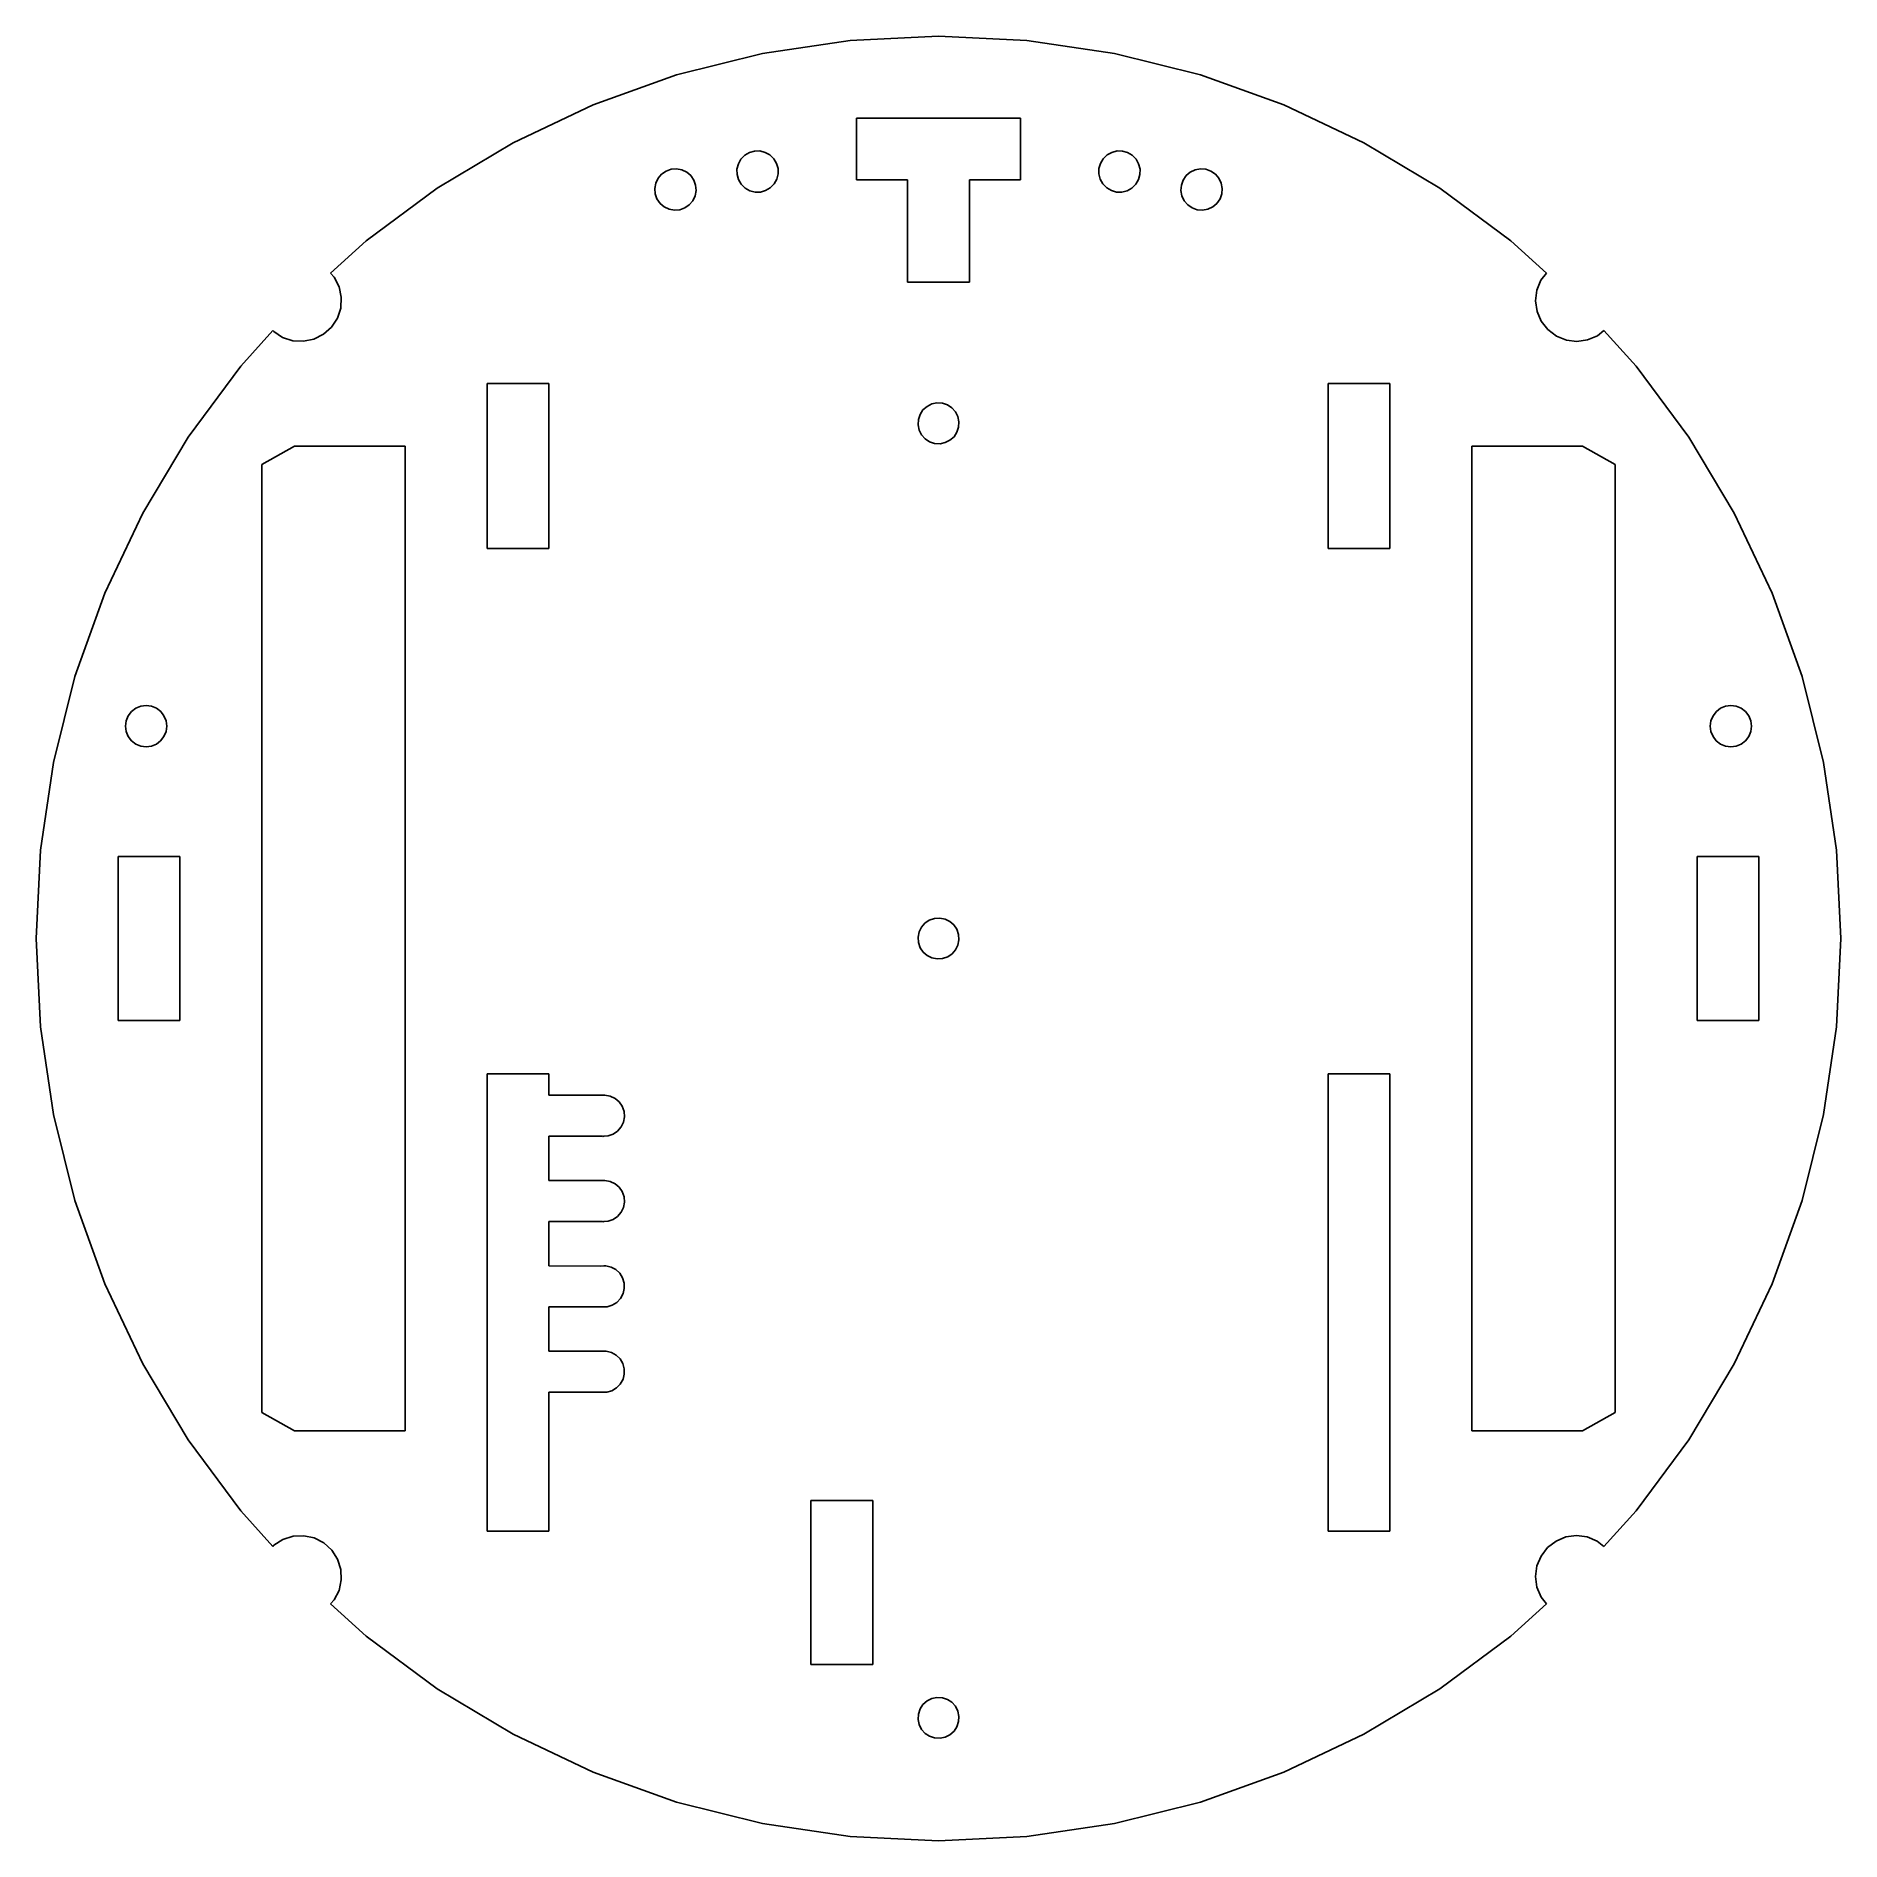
# Model space of a CAD drawing. Header units: millimetres. Extents: x -70 to 70, y -70 to 70.
import ezdxf

# ---------------------------------------------------------------- set-up
doc = ezdxf.new("R2010")
doc.units = ezdxf.units.MM
doc.layers.add('Layer0', color=7, linetype='ByLayer')

msp = doc.modelspace()

# ---------------------------------------------------------------- linework, layer by layer
at = {"layer": 'Layer0'}
for p, q in [((0, 69.85), (-6.85, 69.51)), ((0, 69.85), (6.85, 69.51)), ((-13.63, 68.51), (-20.28, 66.84)), ((-6.85, 69.51), (-13.63, 68.51)), ((6.85, 69.51), (13.63, 68.51)), ((13.63, 68.51), (20.28, 66.84)), ((-20.28, 66.84), (-26.73, 64.53)), ((20.28, 66.84), (26.73, 64.53)), ((-26.73, 64.53), (-32.93, 61.6)), ((26.73, 64.53), (32.93, 61.6)), ((6.35, 63.5), (-6.35, 63.5)), ((-6.35, 63.5), (-6.35, 58.73)), ((6.35, 58.73), (6.35, 63.5)), ((-32.93, 61.6), (-38.81, 58.08)), ((32.93, 61.6), (38.81, 58.08)), ((-15.29, 60.33), (-15.49, 59.97)), ((-15, 60.63), (-15.29, 60.33)), ((-14.64, 60.84), (-15, 60.63)), ((-14.23, 60.95), (-14.64, 60.84)), ((-13.82, 60.96), (-14.23, 60.95)), ((-13.41, 60.85), (-13.82, 60.96)), ((-13.05, 60.65), (-13.41, 60.85)), ((-12.75, 60.36), (-13.05, 60.65)), ((-12.54, 60), (-12.75, 60.36)), ((12.54, 60), (12.75, 60.36)), ((12.75, 60.36), (13.05, 60.65)), ((13.05, 60.65), (13.41, 60.85)), ((13.41, 60.85), (13.82, 60.96)), ((13.82, 60.96), (14.23, 60.95)), ((14.23, 60.95), (14.64, 60.84)), ((14.64, 60.84), (15, 60.63)), ((15, 60.63), (15.29, 60.33)), ((15.29, 60.33), (15.49, 59.97)), ((-21.7, 58.85), (-21.88, 58.47)), ((-21.43, 59.16), (-21.7, 58.85)), ((-21.09, 59.4), (-21.43, 59.16)), ((-20.69, 59.54), (-21.09, 59.4)), ((-20.28, 59.57), (-20.69, 59.54)), ((-19.87, 59.5), (-20.28, 59.57)), ((-19.49, 59.32), (-19.87, 59.5)), ((-19.17, 59.05), (-19.49, 59.32)), ((-18.93, 58.7), (-19.17, 59.05)), ((-18.8, 58.31), (-18.93, 58.7)), ((-15.49, 59.97), (-15.6, 59.56)), ((-15.6, 59.56), (-15.59, 59.14)), ((-15.59, 59.14), (-15.48, 58.74)), ((-15.48, 58.74), (-15.27, 58.38)), ((-12.73, 58.41), (-12.52, 58.77)), ((-12.42, 59.59), (-12.54, 60)), ((-12.52, 58.77), (-12.42, 59.18)), ((-12.42, 59.18), (-12.42, 59.59)), ((-6.35, 58.73), (-2.39, 58.73)), ((-2.39, 58.73), (-2.39, 50.8)), ((2.39, 50.8), (2.39, 58.73)), ((2.39, 58.73), (6.35, 58.73)), ((12.42, 59.59), (12.54, 60)), ((12.42, 59.18), (12.42, 59.59)), ((12.52, 58.77), (12.42, 59.18)), ((12.73, 58.41), (12.52, 58.77)), ((15.48, 58.74), (15.27, 58.38)), ((15.59, 59.14), (15.48, 58.74)), ((15.49, 59.97), (15.6, 59.56)), ((15.6, 59.56), (15.59, 59.14)), ((18.8, 58.31), (18.93, 58.7)), ((18.93, 58.7), (19.17, 59.05)), ((19.17, 59.05), (19.49, 59.32)), ((19.49, 59.32), (19.87, 59.5)), ((19.87, 59.5), (20.28, 59.57)), ((20.28, 59.57), (20.69, 59.54)), ((20.69, 59.54), (21.09, 59.4)), ((21.09, 59.4), (21.43, 59.16)), ((21.43, 59.16), (21.7, 58.85)), ((21.7, 58.85), (21.88, 58.47)), ((-38.81, 58.08), (-44.31, 53.99)), ((-21.88, 58.47), (-21.96, 58.06)), ((-21.96, 58.06), (-21.92, 57.64)), ((-21.92, 57.64), (-21.79, 57.25)), ((-19.02, 57.11), (-18.84, 57.48)), ((-18.84, 57.48), (-18.76, 57.89)), ((-18.76, 57.89), (-18.8, 58.31)), ((-15.27, 58.38), (-14.97, 58.09)), ((-14.97, 58.09), (-14.61, 57.88)), ((-14.61, 57.88), (-14.2, 57.78)), ((-14.2, 57.78), (-13.78, 57.78)), ((-13.78, 57.78), (-13.38, 57.9)), ((-13.38, 57.9), (-13.02, 58.11)), ((-13.02, 58.11), (-12.73, 58.41)), ((13.02, 58.11), (12.73, 58.41)), ((13.38, 57.9), (13.02, 58.11)), ((13.78, 57.78), (13.38, 57.9)), ((14.2, 57.78), (13.78, 57.78)), ((14.61, 57.88), (14.2, 57.78)), ((14.97, 58.09), (14.61, 57.88)), ((15.27, 58.38), (14.97, 58.09)), ((18.76, 57.89), (18.8, 58.31)), ((18.84, 57.48), (18.76, 57.89)), ((19.02, 57.11), (18.84, 57.48)), ((21.92, 57.64), (21.79, 57.25)), ((21.88, 58.47), (21.96, 58.06)), ((21.96, 58.06), (21.92, 57.64)), ((38.81, 58.08), (44.31, 53.99)), ((-21.79, 57.25), (-21.55, 56.9)), ((-21.55, 56.9), (-21.23, 56.63)), ((-21.23, 56.63), (-20.85, 56.45)), ((-20.85, 56.45), (-20.44, 56.38)), ((-20.44, 56.38), (-20.03, 56.41)), ((-20.03, 56.41), (-19.63, 56.55)), ((-19.63, 56.55), (-19.29, 56.79)), ((-19.29, 56.79), (-19.02, 57.11)), ((19.29, 56.79), (19.02, 57.11)), ((19.63, 56.55), (19.29, 56.79)), ((20.03, 56.41), (19.63, 56.55)), ((20.44, 56.38), (20.03, 56.41)), ((20.85, 56.45), (20.44, 56.38)), ((21.23, 56.63), (20.85, 56.45)), ((21.55, 56.9), (21.23, 56.63)), ((21.79, 57.25), (21.55, 56.9)), ((-44.31, 53.99), (-47.06, 51.51)), ((44.31, 53.99), (47.05, 51.51)), ((-47.06, 51.51), (-46.77, 51.18)), ((-46.77, 51.18), (-46.39, 50.44)), ((-46.39, 50.44), (-46.23, 49.63)), ((-2.39, 50.8), (2.39, 50.8)), ((46.63, 50.95), (46.32, 50.19)), ((47.05, 51.51), (46.63, 50.95)), ((-46.23, 49.63), (-46.27, 48.8)), ((46.32, 50.19), (46.22, 49.36)), ((46.22, 49.36), (46.33, 48.54)), ((-46.53, 48.01), (-46.99, 47.32)), ((-46.27, 48.8), (-46.53, 48.01)), ((46.33, 48.54), (46.66, 47.78)), ((46.66, 47.78), (47.17, 47.13)), ((-51.52, 47.05), (-53.99, 44.31)), ((-51.46, 46.99), (-51.52, 47.05)), ((-50.77, 46.53), (-51.46, 46.99)), ((-49.98, 46.27), (-50.77, 46.53)), ((-49.15, 46.23), (-49.98, 46.27)), ((-48.34, 46.39), (-49.15, 46.23)), ((-47.6, 46.77), (-48.34, 46.39)), ((-46.99, 47.32), (-47.6, 46.77)), ((47.17, 47.13), (47.83, 46.63)), ((47.83, 46.63), (48.6, 46.32)), ((48.6, 46.32), (49.42, 46.22)), ((49.42, 46.22), (50.24, 46.33)), ((50.24, 46.33), (51, 46.66)), ((51, 46.66), (51.51, 47.05)), ((51.51, 47.05), (53.99, 44.31)), ((-53.99, 44.31), (-58.08, 38.81)), ((53.99, 44.31), (58.08, 38.81)), ((-34.93, 42.95), (-34.93, 30.18)), ((-30.15, 42.95), (-34.93, 42.95)), ((-30.15, 42.95), (-30.15, 30.18)), ((34.93, 42.95), (30.15, 42.95)), ((30.15, 42.95), (30.15, 30.18)), ((34.93, 30.18), (34.93, 42.95)), ((-1.56, 40.17), (-1.43, 40.57)), ((-1.43, 40.57), (-1.2, 40.91)), ((-1.2, 40.91), (-0.89, 41.19)), ((-0.89, 41.19), (-0.52, 41.38)), ((-0.52, 41.38), (-0.12, 41.46)), ((-0.12, 41.46), (0.3, 41.44)), ((0.3, 41.44), (0.69, 41.31)), ((0.69, 41.31), (1.04, 41.08)), ((1.04, 41.08), (1.31, 40.77)), ((1.31, 40.77), (1.5, 40.4)), ((-1.58, 39.76), (-1.56, 40.17)), ((-1.5, 39.35), (-1.58, 39.76)), ((-1.31, 38.98), (-1.5, 39.35)), ((1.43, 39.19), (1.2, 38.84)), ((1.56, 39.58), (1.43, 39.19)), ((1.5, 40.4), (1.58, 40)), ((1.58, 40), (1.56, 39.58)), ((-58.08, 38.81), (-61.6, 32.93)), ((-49.84, 38.1), (-52.38, 36.69)), ((-49.84, 38.1), (-41.28, 38.1)), ((-41.28, 38.1), (-41.28, -38.1)), ((-1.04, 38.68), (-1.31, 38.98)), ((-0.69, 38.45), (-1.04, 38.68)), ((-0.3, 38.32), (-0.69, 38.45)), ((0.12, 38.29), (-0.3, 38.32)), ((0.52, 38.38), (0.12, 38.29)), ((0.89, 38.57), (0.52, 38.38)), ((1.2, 38.84), (0.89, 38.57)), ((49.84, 38.1), (41.28, 38.1)), ((41.28, 38.1), (41.28, -38.1)), ((49.84, 38.1), (52.38, 36.69)), ((58.08, 38.81), (61.6, 32.93)), ((-52.38, -36.69), (-52.38, 36.69)), ((52.38, -36.69), (52.38, 36.69)), ((-61.6, 32.93), (-64.53, 26.73)), ((61.6, 32.93), (64.53, 26.73)), ((-34.93, 30.18), (-30.15, 30.18)), ((34.93, 30.18), (30.15, 30.18)), ((-64.53, 26.73), (-66.84, 20.28)), ((64.53, 26.73), (66.84, 20.28)), ((-66.84, 20.28), (-68.51, 13.63)), ((66.84, 20.28), (68.51, 13.63)), ((-62.94, 16.44), (-62.88, 16.85)), ((-62.88, 16.85), (-62.72, 17.24)), ((-62.72, 17.24), (-62.46, 17.57)), ((-62.46, 17.57), (-62.13, 17.82)), ((-62.13, 17.82), (-61.75, 17.98)), ((-61.75, 17.98), (-61.33, 18.04)), ((-61.33, 18.04), (-60.92, 17.98)), ((-60.92, 17.98), (-60.53, 17.82)), ((-60.53, 17.82), (-60.2, 17.56)), ((-60.2, 17.56), (-59.95, 17.23)), ((-59.95, 17.23), (-59.79, 16.85)), ((-59.79, 16.85), (-59.74, 16.43)), ((59.74, 16.44), (59.79, 16.85)), ((59.79, 16.85), (59.95, 17.24)), ((59.95, 17.24), (60.21, 17.57)), ((60.21, 17.57), (60.54, 17.82)), ((60.54, 17.82), (60.93, 17.98)), ((60.93, 17.98), (61.34, 18.04)), ((61.34, 18.04), (61.75, 17.98)), ((61.75, 17.98), (62.14, 17.82)), ((62.14, 17.82), (62.47, 17.56)), ((62.47, 17.56), (62.72, 17.23)), ((62.72, 17.23), (62.88, 16.85)), ((62.88, 16.85), (62.94, 16.43)), ((-62.88, 16.02), (-62.94, 16.44)), ((-62.72, 15.64), (-62.88, 16.02)), ((-62.47, 15.31), (-62.72, 15.64)), ((-59.95, 15.63), (-60.21, 15.3)), ((-59.79, 16.02), (-59.95, 15.63)), ((-59.74, 16.43), (-59.79, 16.02)), ((59.79, 16.02), (59.74, 16.44)), ((59.95, 15.64), (59.79, 16.02)), ((60.2, 15.31), (59.95, 15.64)), ((62.72, 15.63), (62.46, 15.3)), ((62.88, 16.02), (62.72, 15.63)), ((62.94, 16.43), (62.88, 16.02)), ((-62.14, 15.05), (-62.47, 15.31)), ((-61.75, 14.89), (-62.14, 15.05)), ((-61.34, 14.83), (-61.75, 14.89)), ((-60.93, 14.89), (-61.34, 14.83)), ((-60.54, 15.05), (-60.93, 14.89)), ((-60.21, 15.3), (-60.54, 15.05)), ((60.53, 15.05), (60.2, 15.31)), ((60.92, 14.89), (60.53, 15.05)), ((61.33, 14.83), (60.92, 14.89)), ((61.75, 14.89), (61.33, 14.83)), ((62.13, 15.05), (61.75, 14.89)), ((62.46, 15.3), (62.13, 15.05)), ((-68.51, 13.63), (-69.51, 6.85)), ((68.51, 13.63), (69.51, 6.85)), ((-69.51, 6.85), (-69.85, 0)), ((-63.5, -6.35), (-63.5, 6.35)), ((-58.73, 6.35), (-63.5, 6.35)), ((-58.73, 6.35), (-58.73, -6.35)), ((63.5, 6.35), (58.73, 6.35)), ((58.73, -6.35), (58.73, 6.35)), ((63.5, 6.35), (63.5, -6.35)), ((69.51, 6.85), (69.85, 0)), ((-0.71, 1.42), (-1.05, 1.19)), ((-0.31, 1.56), (-0.71, 1.42)), ((0.1, 1.58), (-0.31, 1.56)), ((0.51, 1.5), (0.1, 1.58)), ((0.88, 1.32), (0.51, 1.5)), ((-1.5, 0.51), (-1.58, 0.1)), ((-1.58, 0.1), (-1.56, -0.31)), ((-1.32, 0.88), (-1.5, 0.51)), ((-1.05, 1.19), (-1.32, 0.88)), ((1.19, 1.05), (0.88, 1.32)), ((1.42, 0.71), (1.19, 1.05)), ((1.56, 0.31), (1.42, 0.71)), ((1.58, -0.1), (1.56, 0.31)), ((-69.85, 0), (-69.51, -6.85)), ((-1.56, -0.31), (-1.42, -0.71)), ((-1.42, -0.71), (-1.19, -1.05)), ((-1.19, -1.05), (-0.88, -1.32)), ((-0.88, -1.32), (-0.51, -1.5)), ((0.71, -1.42), (1.05, -1.19)), ((1.05, -1.19), (1.32, -0.88)), ((1.32, -0.88), (1.5, -0.51)), ((1.5, -0.51), (1.58, -0.1)), ((69.85, 0), (69.51, -6.85)), ((-0.51, -1.5), (-0.1, -1.58)), ((-0.1, -1.58), (0.31, -1.56)), ((0.31, -1.56), (0.71, -1.42)), ((-69.51, -6.85), (-68.51, -13.63)), ((-63.5, -6.35), (-58.73, -6.35)), ((58.73, -6.35), (63.5, -6.35)), ((69.51, -6.85), (68.51, -13.63)), ((-30.15, -10.48), (-34.93, -10.48)), ((-34.93, -45.87), (-34.93, -10.48)), ((-30.15, -12.13), (-30.15, -10.48)), ((34.93, -10.48), (30.15, -10.48)), ((30.15, -10.48), (30.15, -45.87)), ((34.93, -45.87), (34.93, -10.48)), ((-25.91, -12.13), (-30.15, -12.13)), ((-25.91, -12.13), (-25.83, -12.12)), ((-25.83, -12.12), (-25.41, -12.2)), ((-25.41, -12.2), (-25.04, -12.38)), ((-25.04, -12.38), (-24.72, -12.65)), ((-68.51, -13.63), (-66.84, -20.28)), ((-24.72, -12.65), (-24.48, -12.99)), ((-24.48, -12.99), (-24.34, -13.38)), ((-24.31, -13.8), (-24.39, -14.21)), ((-24.34, -13.38), (-24.31, -13.8)), ((68.51, -13.63), (66.84, -20.28)), ((-26.03, -15.31), (-30.15, -15.31)), ((-30.15, -18.73), (-30.15, -15.31)), ((-25.99, -15.32), (-26.03, -15.31)), ((-25.91, -15.31), (-25.99, -15.32)), ((-25.57, -15.28), (-25.91, -15.31)), ((-25.18, -15.14), (-25.57, -15.28)), ((-24.84, -14.91), (-25.18, -15.14)), ((-24.57, -14.59), (-24.84, -14.91)), ((-24.39, -14.21), (-24.57, -14.59)), ((-25.91, -18.73), (-30.15, -18.73)), ((-25.91, -18.73), (-25.83, -18.72)), ((-25.83, -18.72), (-25.41, -18.8)), ((-25.41, -18.8), (-25.04, -18.98)), ((-25.04, -18.98), (-24.72, -19.25)), ((-24.72, -19.25), (-24.48, -19.59)), ((-66.84, -20.28), (-64.53, -26.73)), ((-24.39, -20.81), (-24.57, -21.19)), ((-24.48, -19.59), (-24.34, -19.99)), ((-24.31, -20.4), (-24.39, -20.81)), ((-24.34, -19.99), (-24.31, -20.4)), ((66.84, -20.28), (64.53, -26.73)), ((-26.03, -21.91), (-30.15, -21.91)), ((-30.15, -25.34), (-30.15, -21.91)), ((-25.99, -21.92), (-26.03, -21.91)), ((-25.91, -21.91), (-25.99, -21.92)), ((-25.57, -21.88), (-25.91, -21.91)), ((-25.18, -21.75), (-25.57, -21.88)), ((-24.84, -21.51), (-25.18, -21.75)), ((-24.57, -21.19), (-24.84, -21.51)), ((-26.17, -25.35), (-30.15, -25.34)), ((-25.91, -25.34), (-26.17, -25.35)), ((-25.91, -25.34), (-25.75, -25.33)), ((-25.75, -25.33), (-25.34, -25.43)), ((-25.34, -25.43), (-24.97, -25.63)), ((-24.97, -25.63), (-24.67, -25.91)), ((-24.67, -25.91), (-24.45, -26.27)), ((-24.45, -26.27), (-24.33, -26.67)), ((-64.53, -26.73), (-61.6, -32.93)), ((-24.61, -27.86), (-24.9, -28.17)), ((-24.41, -27.49), (-24.61, -27.86)), ((-24.32, -27.09), (-24.41, -27.49)), ((-24.33, -26.67), (-24.32, -27.09)), ((64.53, -26.73), (61.6, -32.93)), ((-26.07, -28.52), (-30.15, -28.51)), ((-30.15, -31.94), (-30.15, -28.51)), ((-25.91, -28.51), (-26.07, -28.52)), ((-25.65, -28.51), (-25.91, -28.51)), ((-25.25, -28.39), (-25.65, -28.51)), ((-24.9, -28.17), (-25.25, -28.39)), ((-26.14, -31.94), (-30.15, -31.94)), ((-25.91, -31.94), (-26.14, -31.94)), ((-25.91, -31.94), (-25.72, -31.94)), ((-25.72, -31.94), (-25.32, -32.04)), ((-25.32, -32.04), (-24.95, -32.25)), ((-61.6, -32.93), (-58.08, -38.81)), ((-24.95, -32.25), (-24.65, -32.54)), ((-24.65, -32.54), (-24.44, -32.9)), ((-24.44, -32.9), (-24.32, -33.3)), ((-24.32, -33.3), (-24.32, -33.72)), ((61.6, -32.93), (58.08, -38.81)), ((-24.92, -34.78), (-25.28, -35)), ((-24.63, -34.49), (-24.92, -34.78)), ((-24.42, -34.12), (-24.63, -34.49)), ((-24.32, -33.72), (-24.42, -34.12)), ((-26.1, -35.12), (-30.15, -35.11)), ((-30.15, -45.87), (-30.15, -35.11)), ((-25.91, -35.11), (-26.1, -35.12)), ((-25.68, -35.11), (-25.91, -35.11)), ((-25.28, -35), (-25.68, -35.11)), ((-49.84, -38.1), (-52.38, -36.69)), ((49.84, -38.1), (52.38, -36.69)), ((-58.08, -38.81), (-53.99, -44.31)), ((-41.28, -38.1), (-49.84, -38.1)), ((41.28, -38.1), (49.84, -38.1)), ((58.08, -38.81), (53.99, -44.31)), ((-53.99, -44.31), (-51.52, -47.05)), ((-5.09, -43.5), (-9.87, -43.5)), ((-9.87, -56.2), (-9.87, -43.5)), ((-5.09, -56.2), (-5.09, -43.5)), ((53.99, -44.31), (51.51, -47.05)), ((-30.15, -45.87), (-34.93, -45.87)), ((30.15, -45.87), (34.93, -45.87)), ((-51.52, -47.05), (-51.44, -46.97)), ((-51.44, -46.97), (-50.75, -46.52)), ((-50.75, -46.52), (-49.96, -46.27)), ((-49.96, -46.27), (-49.13, -46.23)), ((-49.13, -46.23), (-48.32, -46.4)), ((-48.32, -46.4), (-47.58, -46.78)), ((-47.58, -46.78), (-46.97, -47.34)), ((-46.97, -47.34), (-46.52, -48.04)), ((46.64, -47.8), (47.15, -47.15)), ((47.15, -47.15), (47.8, -46.64)), ((47.8, -46.64), (48.57, -46.32)), ((48.57, -46.32), (49.39, -46.22)), ((49.39, -46.22), (50.21, -46.32)), ((50.21, -46.32), (50.98, -46.64)), ((50.98, -46.64), (51.51, -47.05)), ((-46.52, -48.04), (-46.27, -48.83)), ((-46.27, -48.83), (-46.23, -49.65)), ((46.22, -49.39), (46.32, -48.57)), ((46.32, -48.57), (46.64, -47.8)), ((-46.23, -49.65), (-46.4, -50.46)), ((46.32, -50.21), (46.22, -49.39)), ((46.64, -50.98), (46.32, -50.21)), ((-46.78, -51.2), (-47.06, -51.51)), ((-47.06, -51.51), (-44.31, -53.99)), ((-46.4, -50.46), (-46.78, -51.2)), ((47.05, -51.51), (44.31, -53.99)), ((47.05, -51.51), (46.64, -50.98)), ((-44.31, -53.99), (-38.81, -58.08)), ((44.31, -53.99), (38.81, -58.08)), ((-5.09, -56.2), (-9.87, -56.2)), ((-38.81, -58.08), (-32.93, -61.6)), ((38.81, -58.08), (32.93, -61.6)), ((-1.58, -60.44), (-1.56, -60.03)), ((-1.56, -60.03), (-1.43, -59.64)), ((-1.43, -59.64), (-1.2, -59.29)), ((-1.2, -59.29), (-0.89, -59.01)), ((-0.89, -59.01), (-0.52, -58.83)), ((-0.52, -58.83), (-0.12, -58.74)), ((-0.12, -58.74), (0.3, -58.77)), ((0.3, -58.77), (0.69, -58.9)), ((0.69, -58.9), (1.04, -59.12)), ((1.04, -59.12), (1.31, -59.43)), ((1.31, -59.43), (1.5, -59.8)), ((1.5, -59.8), (1.58, -60.21)), ((-1.5, -60.85), (-1.58, -60.44)), ((-1.31, -61.22), (-1.5, -60.85)), ((-1.04, -61.53), (-1.31, -61.22)), ((1.2, -61.36), (0.89, -61.64)), ((1.43, -61.01), (1.2, -61.36)), ((1.56, -60.62), (1.43, -61.01)), ((1.58, -60.21), (1.56, -60.62)), ((-32.93, -61.6), (-26.73, -64.53)), ((-0.69, -61.75), (-1.04, -61.53)), ((-0.3, -61.88), (-0.69, -61.75)), ((0.12, -61.91), (-0.3, -61.88)), ((0.52, -61.82), (0.12, -61.91)), ((0.89, -61.64), (0.52, -61.82)), ((32.93, -61.6), (26.73, -64.53)), ((-26.73, -64.53), (-20.28, -66.84)), ((26.73, -64.53), (20.28, -66.84)), ((-20.28, -66.84), (-13.63, -68.51)), ((20.28, -66.84), (13.63, -68.51)), ((-13.63, -68.51), (-6.85, -69.51)), ((-6.85, -69.51), (0, -69.85)), ((6.85, -69.51), (0, -69.85)), ((13.63, -68.51), (6.85, -69.51))]:
    msp.add_line(p, q, dxfattribs=at)

doc.saveas('drawing.dxf')
